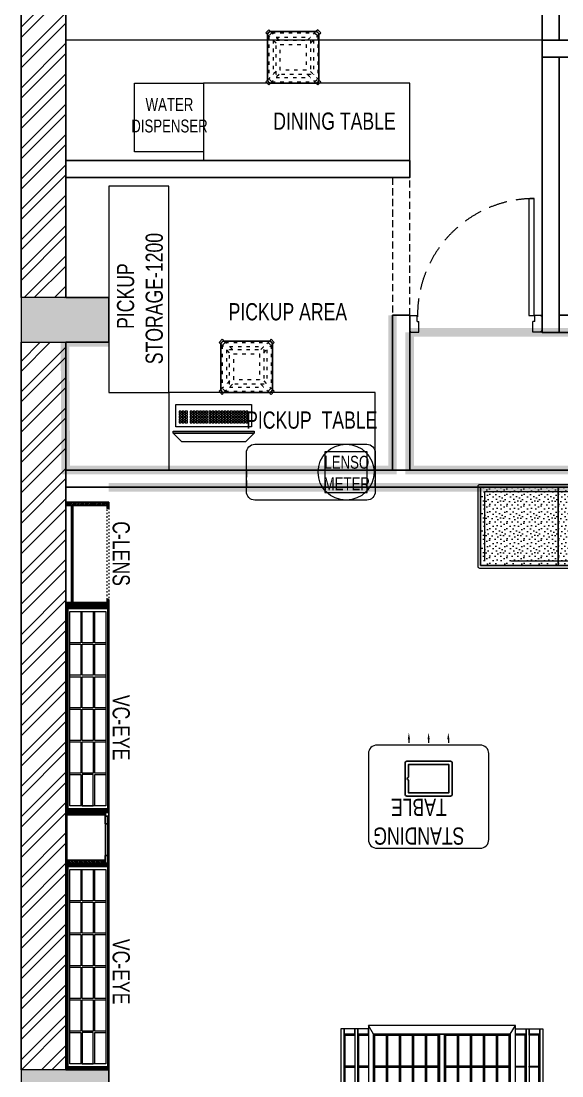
# Model space of a CAD drawing. Header units: feet. Extents: x 10235017 to 10242629, y -6289689 to -6273372.
# Drawn here: x 10235017 to 10238162, y -6282647 to -6276514 of the extents above; entities that cross this region are included whole.
import ezdxf

# ---------------------------------------------------------------- set-up
doc = ezdxf.new("R2010")
doc.units = ezdxf.units.FT
doc.header["$LTSCALE"] = 33
doc.header["$MEASUREMENT"] = 0
for name, pattern in [('a_p6_plan_L18$0$HIDDEN', [0.375, 0.25, -0.125]), ('ACAD_ISO03W100', [30, 12, -18]), ('HIDDEN2', [4.7625, 3.175, -1.5875])]:
    doc.linetypes.add(name, pattern=pattern)
for name, color, linetype, lineweight in [('A-COL', 243, 'Continuous', 9), ('column hatch', 5, 'Continuous', 0), ('Door', 2, 'Continuous', 13), ('HIDDEN LINE', 177, 'Continuous', 0), ('LENS-CURTAIN', 5, 'a_p6_plan_L18$0$HIDDEN', 9), ('LENS-DIM', 252, 'Continuous', 5), ('LENS-DOOR', 34, 'Continuous', 20), ('LENS-HATCH', 251, 'Continuous', 5), ('LENS-PARTITION', 21, 'Continuous', 25), ('LENS-TEXT', 31, 'Continuous', 5), ('LK-EQPMT', 3, 'Continuous', 18), ('LK-FF&E FLOOR', 1, 'Continuous', 9), ('LK-FF&E WALL', 1, 'Continuous', 9), ('LK-FLUTTED FINISH', 20, 'Continuous', 30), ('LK-IT', 3, 'Continuous', 18), ('LK-TILES FINISH', 251, 'Continuous', 5), ('LN-ELEVATION-1', 81, 'Continuous', 25), ('LN-ELEVATION-2', 103, 'Continuous', 20), ('LN-ELEVATION-3', 125, 'Continuous', 18), ('LN-ELEVATION-4', 145, 'Continuous', 13), ('LN-ELEVATION-5', 167, 'Continuous', 5), ('LN-HATCH', 251, 'Continuous', 0), ('PLANO-TXT', 252, 'Continuous', 5)]:
    doc.layers.add(name, color=color, linetype=linetype, lineweight=lineweight)
doc.layers.add('A-WALL', color=1, linetype='Continuous')
doc.layers.add('LAMINATE FINISH', color=80, linetype='Continuous')
doc.styles.add('LK TXT', font='GILC____.TTF', dxfattribs={"height": 100})
pattern_1 = [(45, (7858054.0837, 3504049.203), (-4.4901280605, 4.4901280605), [])]
pattern_2 = [(45, (3990327.2935, 1709214.6916), (-4.4901280605, 4.4901280605), [])]

# ---------------------------------------------------------------- blocks, each defined once
blk = doc.blocks.new('A$Cf3a22b66')
at = {"layer": 'column hatch'}
h = blk.add_hatch(color=8, dxfattribs=at)
h.dxf.hatch_style = 1
h.paths.add_polyline_path([(-6870, -1110.7), (-7380, -1110.7), (-7380, -1370.7), (-6870, -1370.7)])
h.paths.add_polyline_path([(230, -1100.7), (-250, -1100.7), (-250, -1360.7), (230, -1360.7)])
h.paths.add_polyline_path([(230, -5610.7), (-250, -5610.7), (-250, -5870.7), (230, -5870.7)])
h.paths.add_polyline_path([(-6870, -5600.7), (-7380, -5600.7), (-7380, -5860.7), (-6870, -5860.7)])
h.paths.add_polyline_path([(-6900, -10330.7), (-7380, -10330.7), (-7380, -10590.7), (-6900, -10590.7)])
h.paths.add_polyline_path([(230, -10330.7), (-220, -10330.7), (-220, -10590.7), (-105, -10590.7), (230, -10590.7)])
at = {"layer": 'LN-HATCH'}
h = blk.add_hatch(dxfattribs=at)
h.set_pattern_fill('ANSI32', color=256, scale=333, angle=180)
h.set_pattern_definition([(225, (-10693725.94, 5277201.33), (88.2999593, -88.2999593), []), (225, (-10693784.81, 5277201.33), (88.2999593, -88.2999593), [])])
h.paths.add_polyline_path([(230, -5870.7), (0, -5870.7), (0, -10330.7), (230, -10330.7)])
h.paths.add_polyline_path([(-7120, -9930.7), (-7380, -9930.7), (-7380, -10045.7), (-7380, -10330.7), (-7120, -10330.7)])
h.paths.add_polyline_path([(-7120, -5860.7), (-7380, -5860.7), (-7380, -6260.7), (-7120, -6260.7)])
h.paths.add_polyline_path([(-7120, -1370.7), (-7380, -1370.7), (-7380, -5600.7), (-7120, -5600.7)])
h.paths.add_polyline_path([(230, -1360.7), (0, -1360.7), (0, -5610.7), (230, -5610.7)])
h.paths.add_polyline_path([(-3950, 3639.3), (-3950, 3409.3), (0, 3409.3), (0, -1100.7), (230, -1100.7), (230, 3639.3)])
h.paths.add_polyline_path([(-5170, 3409.3), (-5170, 3639.3), (-7380, 3639.3), (-7380, -1110.7), (-7120, -1110.7), (-7120, 3409.3)])
at = {"layer": 'A-COL'}
for points in [[(-6870, -1370.7), (-6870, -1110.7), (-7380, -1110.7), (-7380, -1370.7)], [(-6870, -5860.7), (-6870, -5600.7), (-7380, -5600.7), (-7380, -5860.7)]]:
    blk.add_lwpolyline(points, close=True, dxfattribs=at)
at = {"layer": 'A-WALL'}
for p, q in [((-7380, -1110.7), (-7380, 3639.3)), ((-7120, -1110.7), (-7120, 3409.3)), ((-7380, -5600.7), (-7380, -1370.7)), ((-7120, -5600.7), (-7120, -1370.7))]:
    blk.add_line(p, q, dxfattribs=at)
blk = doc.blocks.new('A$C41066904')
at = {"layer": 'LENS-DIM', "color": 2}
blk.add_lwpolyline([(-480, 2230), (-480, 2490), (-230, 2490), (-230, 6740), (-480, 6740), (-480, 7000), (-230, 7000), (-230, 8487.4), (-7350, 8487.4), (-7350, 6990), (-7100, 6990), (-7100, 6730), (-7350, 6730), (-7350, 2500), (-7100, 2500), (-7100, 2240)], dxfattribs=at)
blk.add_blockref('A$Cf3a22b66', (-230, 8100.7), dxfattribs=at)
blk = doc.blocks.new('CLENS 600 TYPE 6')
at = {"layer": 'LN-ELEVATION-1', "ltscale": 0.5}
blk.add_lwpolyline([(130, -225), (-130, -225, -0.414214), (-150, -205), (-150, 55, -0.414214), (-130, 75), (130, 75, -0.414214), (150, 55), (150, -205, -0.414214)], format="xyb", close=True, dxfattribs=at)
at = {"layer": 'LN-ELEVATION-3', "linetype": 'ACAD_ISO03W100', "ltscale": 0.05}
for p, q in [((-82.3, 25), (-124.7, 67.4)), ((124.7, 67.4), (-124.7, 67.4)), ((82.3, 25), (124.7, 67.4)), ((-100, 7.3), (-142.4, 49.7)), ((-142.4, -199.7), (-142.4, 49.7)), ((-117.4, -174.7), (-117.4, 24.7)), ((99.7, 42.4), (-99.7, 42.4)), ((100, 7.3), (142.4, 49.7)), ((117.4, -174.7), (117.4, 24.7)), ((142.4, -199.7), (142.4, 49.7)), ((-100, -157.3), (-142.4, -199.7)), ((-82.3, -175), (-124.7, -217.4)), ((82.3, -175), (124.7, -217.4)), ((100, -157.3), (142.4, -199.7)), ((124.7, -217.4), (-124.7, -217.4)), ((99.7, -192.4), (-99.7, -192.4))]:
    blk.add_line(p, q, dxfattribs=at)
for points in [[(-132.2, 74.9), (-124.7, 67.4), (-142.4, 49.7), (-149.9, 57.2)], [(132.2, 74.9), (124.7, 67.4), (142.4, 49.7), (149.9, 57.2)], [(-132.2, -224.9), (-124.7, -217.4), (-142.4, -199.7), (-149.9, -207.2)], [(132.2, -224.9), (124.7, -217.4), (142.4, -199.7), (149.9, -207.2)]]:
    blk.add_lwpolyline(points, dxfattribs=at)
for points in [[(100, -175), (-100, -175), (-100, 25), (100, 25)], [(75, -150), (-75, -150), (-75, 0), (75, 0)]]:
    blk.add_lwpolyline(points, close=True, dxfattribs=at)
at = {"layer": 'LN-ELEVATION-5', "ltscale": 0.5}
for points in [[(-149.9, 57.2), (-160.1, 67.4), (-142.4, 85.1), (-132.2, 74.9)], [(149.9, 57.2), (160.1, 67.4), (142.4, 85.1), (132.2, 74.9)], [(-149.9, -207.2), (-160.1, -217.4), (-142.4, -235.1), (-132.2, -224.9)], [(149.9, -207.2), (160.1, -217.4), (142.4, -235.1), (132.2, -224.9)]]:
    blk.add_lwpolyline(points, dxfattribs=at)
blk = doc.blocks.new('*U23')
at = {"layer": 'LK-EQPMT', "ltscale": 12}
blk.add_lwpolyline([(6, 4.9), (-6, 4.9), (-6, -4.9), (6, -4.9)], close=True, dxfattribs=at)
blk = doc.blocks.new('*U24')
at = {"color": 0, "linetype": 'ByBlock', "lineweight": -2}
for p in [(0, 0), (18, 0), (35.9, 0), (53.9, 0), (71.8, 0), (89.8, 0), (107.8, 0), (125.7, 0), (143.7, 0), (161.6, 0), (179.6, 0), (197.6, 0), (215.5, 0), (233.5, 0), (251.4, 0), (269.4, 0), (287.4, 0), (305.3, 0), (323.3, 0), (0, -14.7), (0, -29.5), (0, -44.2), (0, -59), (18, -14.7), (18, -29.5), (18, -44.2), (18, -59), (35.9, -14.7), (35.9, -29.5), (35.9, -44.2), (35.9, -59), (53.9, -14.7), (53.9, -29.5), (53.9, -44.2), (53.9, -59), (71.8, -14.7), (71.8, -29.5), (71.8, -44.2), (71.8, -59), (89.8, -14.7), (89.8, -29.5), (89.8, -44.2), (89.8, -59), (107.8, -14.7), (107.8, -29.5), (107.8, -44.2), (107.8, -59), (125.7, -14.7), (125.7, -29.5), (125.7, -44.2), (125.7, -59), (143.7, -14.7), (143.7, -29.5), (143.7, -44.2), (143.7, -59), (161.6, -14.7), (161.6, -29.5), (161.6, -44.2), (161.6, -59), (179.6, -14.7), (179.6, -29.5), (179.6, -44.2), (179.6, -59), (197.6, -14.7), (197.6, -29.5), (197.6, -44.2), (197.6, -59), (215.5, -14.7), (215.5, -29.5), (215.5, -44.2), (215.5, -59), (233.5, -14.7), (233.5, -29.5), (233.5, -44.2), (233.5, -59), (251.4, -14.7), (251.4, -29.5), (251.4, -44.2), (251.4, -59), (269.4, -14.7), (269.4, -29.5), (269.4, -44.2), (269.4, -59), (287.4, -14.7), (287.4, -29.5), (287.4, -44.2), (287.4, -59), (305.3, -14.7), (305.3, -29.5), (305.3, -44.2), (305.3, -59), (323.3, -14.7), (323.3, -29.5), (323.3, -44.2), (323.3, -59)]:
    blk.add_blockref('*U23', p, dxfattribs=at)
blk = doc.blocks.new('*U21')
at = {"layer": 'LK-EQPMT', "ltscale": 12}
blk.add_lwpolyline([(6, 4.9), (-6, 4.9), (-6, -4.9), (6, -4.9)], close=True, dxfattribs=at)
blk = doc.blocks.new('*U22')
at = {"color": 0, "linetype": 'ByBlock', "lineweight": -2}
for p in [(0, 0), (18, 0), (35.9, 0), (0, -14.7), (0, -29.5), (0, -44.2), (0, -59), (18, -14.7), (18, -29.5), (18, -44.2), (18, -59), (35.9, -14.7), (35.9, -29.5), (35.9, -44.2), (35.9, -59)]:
    blk.add_blockref('*U21', p, dxfattribs=at)
blk = doc.blocks.new('*U17')
at = {"ltscale": 12}
blk.add_lwpolyline([(8, 0), (8, 129.1), (448, 129.1), (448, 0)], close=True, dxfattribs=at)
for name, p in [('*U24', (35.2, 101.6)), ('*U22', (386.6, 101.6))]:
    blk.add_blockref(name, p)
blk = doc.blocks.new('Pickup table PC')
at = {"layer": 'LN-ELEVATION-2', "ltscale": 0.5}
for points in [[(470, 50), (0, 50), (0, 62), (470, 62)], [(420, 0), (50, 0), (0, 50), (470, 50)]]:
    blk.add_lwpolyline(points, close=True, dxfattribs=at)
blk = doc.blocks.new('VC HD 1200')
at = {"layer": 'LN-HATCH', "ltscale": 0.5}
h = blk.add_hatch(dxfattribs=at)
h.set_pattern_fill('ANSI31', color=256, scale=2)
h.set_pattern_definition([(45, (3760859.753, 1795248.936), (-4.490128061, 4.490128061), [])])
h.paths.add_polyline_path([(-1200, 250), (-1200, 60), (-1194, 60), (-1194, 50), (-1200, 50), (-1200, 6), (-1182, 6), (-1182, 250)])
h = blk.add_hatch(dxfattribs=at)
h.set_pattern_fill('ANSI31', color=256, scale=2)
h.set_pattern_definition(pattern_1)
h.paths.add_polyline_path([(0, 250), (0, 60), (-6, 60), (-6, 50), (0, 50), (0, 6), (-18, 6), (-18, 250)])
h = blk.add_hatch(dxfattribs=at)
h.set_pattern_fill('ANSI31', color=256, scale=2)
h.set_pattern_definition([(45, (7858047.0837, 3504049.203), (-4.4901280605, 4.4901280605), [])])
h.paths.add_polyline_path([(-1165, 6), (-1165, 0), (-1200, 0), (-1200, 6)])
h = blk.add_hatch(dxfattribs=at)
h.set_pattern_fill('ANSI31', color=256, scale=2)
h.set_pattern_definition(pattern_1)
h.paths.add_polyline_path([(-28, 6), (-28, 0), (0, 0), (0, 6)])
at = {"layer": 'LN-ELEVATION-1', "ltscale": 0.5}
for points in [[(-1200, 250), (-1200, 60), (-1194, 60), (-1194, 50), (-1200, 50), (-1200, 6), (-1182, 6), (-1182, 250)], [(0, 250), (0, 60), (-6, 60), (-6, 50), (0, 50), (0, 6), (-18, 6), (-18, 250)], [(-18, 238), (-1182, 238), (-1182, 244), (-18, 244)], [(-1165, 6), (-1165, 0), (-1200, 0), (-1200, 6)], [(-35, 6), (-35, 0), (0, 0), (0, 6)]]:
    blk.add_lwpolyline(points, close=True, dxfattribs=at)
at = {"layer": 'LN-ELEVATION-3', "ltscale": 0.5}
for p, q in [((-1182, 250), (-18, 250)), ((-1165, 6), (-35, 6)), ((-35, 0), (-1165, 0))]:
    blk.add_line(p, q, dxfattribs=at)
for points in [[(-1165, 226), (-35, 226), (-35, 18), (-1165, 18)], [(-1165, 226), (-983.3, 226), (-983.3, 162), (-1165, 162)], [(-975.3, 226), (-793.7, 226), (-793.7, 162), (-975.3, 162)], [(-785.7, 226), (-604, 226), (-604, 162), (-785.7, 162)], [(-596, 226), (-414.3, 226), (-414.3, 162), (-596, 162)], [(-406.3, 226), (-224.7, 226), (-224.7, 162), (-406.3, 162)], [(-216.7, 226), (-35, 226), (-35, 162), (-216.7, 162)], [(-1165, 90), (-983.3, 90), (-983.3, 154), (-1165, 154)], [(-975.3, 154), (-793.7, 154), (-793.7, 90), (-975.3, 90)], [(-785.7, 154), (-604, 154), (-604, 90), (-785.7, 90)], [(-596, 154), (-414.3, 154), (-414.3, 90), (-596, 90)], [(-406.3, 154), (-224.7, 154), (-224.7, 90), (-406.3, 90)], [(-216.7, 154), (-35, 154), (-35, 90), (-216.7, 90)], [(-1165, 82), (-983.3, 82), (-983.3, 18), (-1165, 18)], [(-975.3, 82), (-793.7, 82), (-793.7, 18), (-975.3, 18)], [(-785.7, 82), (-604, 82), (-604, 18), (-785.7, 18)], [(-596, 82), (-414.3, 82), (-414.3, 18), (-596, 18)], [(-406.3, 82), (-224.7, 82), (-224.7, 18), (-406.3, 18)], [(-216.7, 82), (-35, 82), (-35, 18), (-216.7, 18)]]:
    blk.add_lwpolyline(points, close=True, dxfattribs=at)
blk = doc.blocks.new('MIRROR')
at = {"layer": 'LN-HATCH', "ltscale": 0.5}
h = blk.add_hatch(dxfattribs=at)
h.set_pattern_fill('ANSI31', color=256, scale=2)
h.set_pattern_definition([(45, (4060433.7416, 1708720.787), (-4.4901280605, 4.4901280605), [])])
h.paths.add_polyline_path([(212.9, 101.3), (230.9, 101.3), (230.9, -127.7), (212.9, -127.7)])
h.paths.add_polyline_path([(230.9, 95.3), (494.9, 95.3), (494.9, 101.3), (230.9, 101.3)])
h.paths.add_polyline_path([(512.9, 101.3), (494.9, 101.3), (494.9, -127.7), (512.9, -127.7)])
at = {"layer": 'Defpoints'}
blk.add_lwpolyline([(512.9, 101.3), (212.9, 101.3), (212.9, -148.7), (512.9, -148.7)], close=True, dxfattribs=at)
at = {"layer": 'LN-ELEVATION-1'}
for points in [[(212.9, 101.3), (230.9, 101.3), (230.9, -127.7), (212.9, -127.7)], [(230.9, 95.3), (494.9, 95.3), (494.9, 101.3), (230.9, 101.3)], [(512.9, 101.3), (494.9, 101.3), (494.9, -127.7), (512.9, -127.7)], [(259.9, -141.7), (259.9, -127.7), (214.9, -127.7), (214.9, -148.7), (223.9, -148.7), (223.9, -147.2), (216.4, -147.2), (216.4, -141.7)], [(442.9, -141.7), (442.9, -127.7), (487.9, -127.7), (487.9, -148.7), (478.9, -148.7), (478.9, -147.2), (486.4, -147.2), (486.4, -141.7)], [(504.9, -148.7), (504.9, -147.2), (509.4, -147.2), (509.4, -129.2), (487.9, -129.2), (487.9, -127.7), (510.9, -127.7), (510.9, -148.7)]]:
    blk.add_lwpolyline(points, close=True, dxfattribs=at)
at = {"layer": 'LN-ELEVATION-2', "color": 4, "lineweight": 0}
blk.add_lwpolyline([(216.4, -141.7), (486.4, -141.7), (486.4, -147.2), (216.4, -147.2)], close=True, dxfattribs=at)
at = {"layer": 'LN-ELEVATION-2'}
blk.add_lwpolyline([(259.9, -141.7), (442.9, -141.7), (442.9, -127.7), (259.9, -127.7)], close=True, dxfattribs=at)
at = {"layer": 'LN-ELEVATION-4', "ltscale": 0.5}
blk.add_line((478.9, -148.7), (223.9, -148.7), dxfattribs=at)
blk = doc.blocks.new('ffgd')
at = {"layer": 'LN-ELEVATION-4', "linetype": 'ACAD_ISO03W100', "ltscale": 0.1}
blk.add_lwpolyline([(0, 47.3), (0, -41.5), (-20, -41.5), (-20, 47.3)], close=True, dxfattribs=at)
at = {"layer": 'LN-ELEVATION-5', "linetype": 'ACAD_ISO03W100', "ltscale": 0.1}
for p, q in [((-159.9, 165.7), (-159.9, 47.3)), ((-159.7, 165.7), (-159.7, 47.3)), ((-159.4, 165.7), (-159.4, 47.3)), ((-159, 165.7), (-159, 47.3)), ((-158.5, 165.7), (-158.5, 47.3)), ((-157.9, 165.7), (-157.9, 47.3)), ((-157.1, 165.7), (-157.1, 47.3)), ((-156.1, 165.7), (-156.1, 47.3)), ((-154.1, 165.7), (-154.1, 47.3)), ((-151.1, 165.7), (-151.1, 47.3)), ((-146.1, 165.7), (-146.1, 47.3)), ((-141.1, 165.7), (-141.1, 47.3)), ((-135.1, 165.7), (-135.1, 47.3)), ((-128.1, 165.7), (-128.1, 47.3)), ((-120.1, 165.7), (-120.1, 47.3)), ((-111.1, 165.7), (-111.1, 47.3)), ((-102.1, 165.7), (-102.1, 47.3)), ((-85, 165.7), (-85, 47.3)), ((65, 165.7), (65, 47.3)), ((82.1, 165.7), (82.1, 47.3)), ((91.1, 165.7), (91.1, 47.3)), ((100.1, 165.7), (100.1, 47.3)), ((108.1, 165.7), (108.1, 47.3)), ((115.1, 165.7), (115.1, 47.3)), ((121.1, 165.7), (121.1, 47.3)), ((126.1, 165.7), (126.1, 47.3)), ((131.1, 165.7), (131.1, 47.3)), ((134.1, 165.7), (134.1, 47.3)), ((136.1, 165.7), (136.1, 47.3)), ((137.1, 165.7), (137.1, 47.3)), ((137.9, 165.7), (137.9, 47.3)), ((138.5, 165.7), (138.5, 47.3)), ((139, 165.7), (139, 47.3)), ((139.4, 165.7), (139.4, 47.3)), ((139.7, 165.7), (139.7, 47.3)), ((139.9, 165.7), (139.9, 47.3)), ((-159.9, -41.5), (-159.9, -159.9)), ((-159.7, -41.5), (-159.7, -159.9)), ((-159.4, -41.5), (-159.4, -159.9)), ((-159, -41.5), (-159, -159.9)), ((-158.5, -41.5), (-158.5, -159.9)), ((-157.9, -41.5), (-157.9, -159.9)), ((-157.1, -41.5), (-157.1, -159.9)), ((-156.1, -41.5), (-156.1, -159.9)), ((-154.1, -41.5), (-154.1, -159.9)), ((-151.1, -41.5), (-151.1, -159.9)), ((-146.1, -41.5), (-146.1, -159.9)), ((-141.1, -41.5), (-141.1, -159.9)), ((-135.1, -41.5), (-135.1, -159.9)), ((-128.1, -41.5), (-128.1, -159.9)), ((-120.1, -41.5), (-120.1, -159.9)), ((-111.1, -41.5), (-111.1, -159.9)), ((-102.1, -41.5), (-102.1, -159.9)), ((-85, -41.5), (-85, -159.9)), ((65, -41.5), (65, -159.9)), ((82.1, -41.5), (82.1, -159.9)), ((91.1, -41.5), (91.1, -159.9)), ((100.1, -41.5), (100.1, -159.9)), ((108.1, -41.5), (108.1, -159.9)), ((115.1, -41.5), (115.1, -159.9)), ((121.1, -41.5), (121.1, -159.9)), ((126.1, -41.5), (126.1, -159.9)), ((131.1, -41.5), (131.1, -159.9)), ((134.1, -41.5), (134.1, -159.9)), ((136.1, -41.5), (136.1, -159.9)), ((137.1, -41.5), (137.1, -159.9)), ((137.9, -41.5), (137.9, -159.9)), ((138.5, -41.5), (138.5, -159.9)), ((139, -41.5), (139, -159.9)), ((139.4, -41.5), (139.4, -159.9)), ((139.7, -41.5), (139.7, -159.9)), ((139.9, -41.5), (139.9, -159.9))]:
    blk.add_line(p, q, dxfattribs=at)
for points in [[(140, 73), (140, 165.7), (-160, 165.7), (-160, 73)], [(140, -67.1), (140, -159.9), (-160, -159.9), (-160, -67.1)]]:
    blk.add_lwpolyline(points, dxfattribs=at)
for points in [[(140, 73), (140, 47.3), (-160, 47.3), (-160, 73)], [(140, -41.5), (140, -67.1), (-160, -67.1), (-160, -41.5)]]:
    blk.add_lwpolyline(points, close=True, dxfattribs=at)
blk = doc.blocks.new('EURO 1040 x 1175')
at = {"layer": 'LN-ELEVATION-1'}
for points in [[(-470, -327.4), (470, -327.4), (470, 467.6), (-470, 467.6)], [(-470, 85.1), (470, 85.1), (470, 467.6), (-470, 467.6)], [(-283.2, 85.1), (-277.2, 85.1), (-277.2, 467.6), (-283.2, 467.6)], [(-96.4, 85.1), (-90.4, 85.1), (-90.4, 467.6), (-96.4, 467.6)], [(90.4, 85.1), (96.4, 85.1), (96.4, 467.6), (90.4, 467.6)], [(277.2, 85.1), (283.2, 85.1), (283.2, 467.6), (277.2, 467.6)], [(-470, 386.6), (-283.2, 386.6), (-283.2, 392.6), (-470, 392.6)], [(-277.2, 386.6), (-96.4, 386.6), (-96.4, 392.6), (-277.2, 392.6)], [(-90.4, 386.6), (90.4, 386.6), (90.4, 392.6), (-90.4, 392.6)], [(96.4, 386.6), (277.2, 386.6), (277.2, 392.6), (96.4, 392.6)], [(283.2, 386.6), (470, 386.6), (470, 392.6), (283.2, 392.6)], [(-470, 311.2), (-283.2, 311.2), (-283.2, 317.2), (-470, 317.2)], [(-277.2, 311.2), (-96.4, 311.2), (-96.4, 317.2), (-277.2, 317.2)], [(-90.4, 311.2), (90.4, 311.2), (90.4, 317.2), (-90.4, 317.2)], [(96.4, 311.2), (277.2, 311.2), (277.2, 317.2), (96.4, 317.2)], [(283.2, 311.2), (470, 311.2), (470, 317.2), (283.2, 317.2)], [(-470, 235.8), (-283.2, 235.8), (-283.2, 241.8), (-470, 241.8)], [(-277.2, 235.8), (-96.4, 235.8), (-96.4, 241.8), (-277.2, 241.8)], [(-90.4, 235.8), (90.4, 235.8), (90.4, 241.8), (-90.4, 241.8)], [(96.4, 235.8), (277.2, 235.8), (277.2, 241.8), (96.4, 241.8)], [(283.2, 235.8), (470, 235.8), (470, 241.8), (283.2, 241.8)], [(-470, 160.4), (-283.2, 160.4), (-283.2, 166.4), (-470, 166.4)], [(-277.2, 160.4), (-96.4, 160.4), (-96.4, 166.4), (-277.2, 166.4)], [(-90.4, 160.4), (90.4, 160.4), (90.4, 166.4), (-90.4, 166.4)], [(96.4, 160.4), (277.2, 160.4), (277.2, 166.4), (96.4, 166.4)], [(283.2, 160.4), (470, 160.4), (470, 166.4), (283.2, 166.4)], [(-470, 85.1), (470, 85.1), (470, 55.1), (-470, 55.1)], [(-470, 55.1), (470, 55.1), (470, -327.4), (-470, -327.4)], [(-283.2, 55.1), (-277.2, 55.1), (-277.2, -327.4), (-283.2, -327.4)], [(-96.4, 55.1), (-90.4, 55.1), (-90.4, -327.4), (-96.4, -327.4)], [(90.4, 55.1), (96.4, 55.1), (96.4, -327.4), (90.4, -327.4)], [(277.2, 55.1), (283.2, 55.1), (283.2, -327.4), (277.2, -327.4)], [(-470, -20.3), (-283.2, -20.3), (-283.2, -26.3), (-470, -26.3)], [(-277.2, -20.3), (-96.4, -20.3), (-96.4, -26.3), (-277.2, -26.3)], [(-90.4, -20.3), (90.4, -20.3), (90.4, -26.3), (-90.4, -26.3)], [(96.4, -20.3), (277.2, -20.3), (277.2, -26.3), (96.4, -26.3)], [(283.2, -20.3), (470, -20.3), (470, -26.3), (283.2, -26.3)], [(-470, -95.7), (-283.2, -95.7), (-283.2, -101.7), (-470, -101.7)], [(-277.2, -95.7), (-96.4, -95.7), (-96.4, -101.7), (-277.2, -101.7)], [(-90.4, -95.7), (90.4, -95.7), (90.4, -101.7), (-90.4, -101.7)], [(96.4, -95.7), (277.2, -95.7), (277.2, -101.7), (96.4, -101.7)], [(283.2, -95.7), (470, -95.7), (470, -101.7), (283.2, -101.7)], [(-470, -171.1), (-283.2, -171.1), (-283.2, -177.1), (-470, -177.1)], [(-277.2, -171.1), (-96.4, -171.1), (-96.4, -177.1), (-277.2, -177.1)], [(-90.4, -171.1), (90.4, -171.1), (90.4, -177.1), (-90.4, -177.1)], [(96.4, -171.1), (277.2, -171.1), (277.2, -177.1), (96.4, -177.1)], [(283.2, -171.1), (470, -171.1), (470, -177.1), (283.2, -177.1)], [(-470, -246.4), (-283.2, -246.4), (-283.2, -252.4), (-470, -252.4)], [(-277.2, -246.4), (-96.4, -246.4), (-96.4, -252.4), (-277.2, -252.4)], [(-90.4, -246.4), (90.4, -246.4), (90.4, -252.4), (-90.4, -252.4)], [(96.4, -246.4), (277.2, -246.4), (277.2, -252.4), (96.4, -252.4)], [(283.2, -246.4), (470, -246.4), (470, -252.4), (283.2, -252.4)]]:
    blk.add_lwpolyline(points, close=True, dxfattribs=at)
for points in [[(-283.2, 461.6), (-464, 461.6), (-464, 317.2)], [(-96.4, 461.6), (-277.2, 461.6)], [(90.4, 461.6), (-90.4, 461.6)], [(277.2, 461.6), (96.4, 461.6)], [(464, 317.2), (464, 461.6), (283.2, 461.6)], [(-464, 311.2), (-464, 241.8)], [(464, 241.8), (464, 311.2)], [(-464, 235.8), (-464, 166.4)], [(464, 166.4), (464, 235.8)], [(-464, 160.4), (-464, 91.1), (-283.2, 91.1)], [(283.2, 91.1), (464, 91.1), (464, 160.4)], [(-277.2, 91.1), (-96.4, 91.1)], [(-90.4, 91.1), (90.4, 91.1)], [(96.4, 91.1), (277.2, 91.1)], [(-464, -20.3), (-464, 49.1), (-283.2, 49.1)], [(-277.2, 49.1), (-96.4, 49.1)], [(-90.4, 49.1), (90.4, 49.1)], [(96.4, 49.1), (277.2, 49.1)], [(283.2, 49.1), (464, 49.1), (464, -20.3)], [(-464, -95.7), (-464, -26.3)], [(464, -26.3), (464, -95.7)], [(-464, -171.1), (-464, -101.7)], [(464, -101.7), (464, -171.1)], [(-283.2, -321.4), (-464, -321.4), (-464, -177.1)], [(464, -177.1), (464, -321.4), (283.2, -321.4)], [(-96.4, -321.4), (-277.2, -321.4)], [(90.4, -321.4), (-90.4, -321.4)], [(277.2, -321.4), (96.4, -321.4)]]:
    blk.add_lwpolyline(points, dxfattribs=at)
at = {"layer": 'LN-ELEVATION-2'}
blk.add_lwpolyline([(-520, -357.4), (520, -357.4), (520, 497.6), (-520, 497.6)], close=True, dxfattribs=at)
for points in [[(-470, 467.6), (-520, 497.6)], [(470, 467.6), (520, 497.6)], [(-470, -327.4), (-520, -357.4)], [(470, -327.4), (520, -357.4)]]:
    blk.add_lwpolyline(points, dxfattribs=at)
at = {"layer": 'LN-ELEVATION-3'}
for points in [[(-500, 559.6), (500, 559.6), (500, 577.6), (-500, 577.6)], [(-500, 497.6), (-470, 497.6), (-470, 559.6), (-500, 559.6)], [(470, 497.6), (500, 497.6), (500, 559.6), (470, 559.6)], [(-500, -357.4), (-470, -357.4), (-470, -419.4), (-500, -419.4)], [(470, -357.4), (500, -357.4), (500, -419.4), (470, -419.4)], [(-500, -419.4), (500, -419.4), (500, -437.4), (-500, -437.4)]]:
    blk.add_lwpolyline(points, close=True, dxfattribs=at)
at = {"layer": 'LN-ELEVATION-4'}
for points in [[(-500, 639.6), (500, 639.6), (500, 657.6), (-500, 657.6)], [(-500, 577.6), (-470, 577.6), (-470, 639.6), (-500, 639.6)], [(470, 577.6), (500, 577.6), (500, 639.6), (470, 639.6)], [(-470, 497.6), (-464, 497.6), (-464, 559.6), (-470, 559.6)], [(-464, 553.6), (-283.2, 553.6), (-283.2, 559.6), (-464, 559.6)], [(-283.2, 497.6), (-277.2, 497.6), (-277.2, 559.6), (-283.2, 559.6)], [(-277.2, 553.6), (-96.4, 553.6), (-96.4, 559.6), (-277.2, 559.6)], [(-96.4, 497.6), (-90.4, 497.6), (-90.4, 559.6), (-96.4, 559.6)], [(-90.4, 553.6), (90.4, 553.6), (90.4, 559.6), (-90.4, 559.6)], [(90.4, 497.6), (96.4, 497.6), (96.4, 559.6), (90.4, 559.6)], [(96.4, 553.6), (277.2, 553.6), (277.2, 559.6), (96.4, 559.6)], [(277.2, 497.6), (283.2, 497.6), (283.2, 559.6), (277.2, 559.6)], [(283.2, 553.6), (464, 553.6), (464, 559.6), (283.2, 559.6)], [(464, 497.6), (470, 497.6), (470, 559.6), (464, 559.6)], [(-470, -357.4), (-464, -357.4), (-464, -419.4), (-470, -419.4)], [(-283.2, -357.4), (-277.2, -357.4), (-277.2, -419.4), (-283.2, -419.4)], [(-96.4, -357.4), (-90.4, -357.4), (-90.4, -419.4), (-96.4, -419.4)], [(90.4, -357.4), (96.4, -357.4), (96.4, -419.4), (90.4, -419.4)], [(277.2, -357.4), (283.2, -357.4), (283.2, -419.4), (277.2, -419.4)], [(464, -357.4), (470, -357.4), (470, -419.4), (464, -419.4)], [(-464, -413.4), (-283.2, -413.4), (-283.2, -419.4), (-464, -419.4)], [(-277.2, -413.4), (-96.4, -413.4), (-96.4, -419.4), (-277.2, -419.4)], [(-90.4, -413.4), (90.4, -413.4), (90.4, -419.4), (-90.4, -419.4)], [(96.4, -413.4), (277.2, -413.4), (277.2, -419.4), (96.4, -419.4)], [(283.2, -413.4), (464, -413.4), (464, -419.4), (283.2, -419.4)], [(-500, -437.4), (-470, -437.4), (-470, -499.4), (-500, -499.4)], [(470, -437.4), (500, -437.4), (500, -499.4), (470, -499.4)], [(-500, -499.4), (500, -499.4), (500, -517.4), (-500, -517.4)]]:
    blk.add_lwpolyline(points, close=True, dxfattribs=at)
at = {"layer": 'LN-ELEVATION-5'}
for points in [[(-470, 577.6), (-464, 577.6), (-464, 639.6), (-470, 639.6)], [(-464, 633.6), (-283.2, 633.6), (-283.2, 639.6), (-464, 639.6)], [(-283.2, 577.6), (-277.2, 577.6), (-277.2, 639.6), (-283.2, 639.6)], [(-277.2, 633.6), (-96.4, 633.6), (-96.4, 639.6), (-277.2, 639.6)], [(-96.4, 577.6), (-90.4, 577.6), (-90.4, 639.6), (-96.4, 639.6)], [(-90.4, 633.6), (90.4, 633.6), (90.4, 639.6), (-90.4, 639.6)], [(90.4, 577.6), (96.4, 577.6), (96.4, 639.6), (90.4, 639.6)], [(96.4, 633.6), (277.2, 633.6), (277.2, 639.6), (96.4, 639.6)], [(277.2, 577.6), (283.2, 577.6), (283.2, 639.6), (277.2, 639.6)], [(283.2, 633.6), (464, 633.6), (464, 639.6), (283.2, 639.6)], [(464, 577.6), (470, 577.6), (470, 639.6), (464, 639.6)], [(-470, -437.4), (-464, -437.4), (-464, -499.4), (-470, -499.4)], [(-283.2, -437.4), (-277.2, -437.4), (-277.2, -499.4), (-283.2, -499.4)], [(-96.4, -437.4), (-90.4, -437.4), (-90.4, -499.4), (-96.4, -499.4)], [(90.4, -437.4), (96.4, -437.4), (96.4, -499.4), (90.4, -499.4)], [(277.2, -437.4), (283.2, -437.4), (283.2, -499.4), (277.2, -499.4)], [(464, -437.4), (470, -437.4), (470, -499.4), (464, -499.4)], [(-464, -493.4), (-283.2, -493.4), (-283.2, -499.4), (-464, -499.4)], [(-277.2, -493.4), (-96.4, -493.4), (-96.4, -499.4), (-277.2, -499.4)], [(-90.4, -493.4), (90.4, -493.4), (90.4, -499.4), (-90.4, -499.4)], [(96.4, -493.4), (277.2, -493.4), (277.2, -499.4), (96.4, -499.4)], [(283.2, -493.4), (464, -493.4), (464, -499.4), (283.2, -499.4)]]:
    blk.add_lwpolyline(points, close=True, dxfattribs=at)
at = {"layer": 'LENS-DIM'}
blk.add_blockref('ffgd', (10, 67.1), dxfattribs=at)
blk = doc.blocks.new('CLENS 600')
at = {"layer": 'LN-HATCH', "ltscale": 0.5}
h = blk.add_hatch(dxfattribs=at)
h.set_pattern_fill('ANSI31', color=256, scale=2)
h.set_pattern_definition(pattern_2)
h.paths.add_polyline_path([(-600, 0), (-582, 0), (-582, -240), (-600, -240)])
h = blk.add_hatch(dxfattribs=at)
h.set_pattern_fill('ANSI31', color=256, scale=2)
h.set_pattern_definition([(45, (3975657.573, 1709214.6916), (-4.490128061, 4.490128061), [])])
h.paths.add_polyline_path([(-18, 0), (0, 0), (0, -240), (-18, -240)])
h = blk.add_hatch(dxfattribs=at)
h.set_pattern_fill('ANSI31', color=256, scale=2)
h.set_pattern_definition([(45, (3990252.2935, 1709214.6916), (-4.4901280605, 4.4901280605), [])])
h.paths.add_polyline_path([(-582, -40), (-18, -40), (-18, -34), (-582, -34)])
h = blk.add_hatch(dxfattribs=at)
h.set_pattern_fill('ANSI31', color=256, scale=2)
h.set_pattern_definition(pattern_2)
h.paths.add_polyline_path([(-600, -250), (-565, -250), (-565, -240), (-600, -240)])
h = blk.add_hatch(dxfattribs=at)
h.set_pattern_fill('ANSI31', color=256, scale=2)
h.set_pattern_definition([(45, (3990177.2935, 1709214.6916), (-4.4901280605, 4.4901280605), [])])
h.paths.add_polyline_path([(-35, -250), (0, -250), (0, -240), (-35, -240)])
at = {"layer": 'HIDDEN LINE', "linetype": 'ACAD_ISO03W100', "ltscale": 0.02}
for p, q in [((-35, -240), (-565, -240)), ((-565, -250), (-35, -250))]:
    blk.add_line(p, q, dxfattribs=at)
at = {"layer": 'LN-ELEVATION-1', "ltscale": 0.5}
for points in [[(-600, 0), (-582, 0), (-582, -240), (-600, -240)], [(-18, 0), (0, 0), (0, -240), (-18, -240)], [(-582, -40), (-18, -40), (-18, -34), (-582, -34)], [(-600, -250), (-565, -250), (-565, -240), (-600, -240)], [(-35, -250), (0, -250), (0, -240), (-35, -240)]]:
    blk.add_lwpolyline(points, close=True, dxfattribs=at)
at = {"layer": 'LN-ELEVATION-4'}
blk.add_line((-18, 0), (-582, 0), dxfattribs=at)
blk = doc.blocks.new('Standing Table 700X600')
at = {"layer": 'LN-ELEVATION-1', "linetype": 'ByBlock', "lineweight": -2}
for p, q in [((-114.7, -32.3), (-114.7, -12)), ((0, -32.3), (0, -12)), ((114.7, -32.3), (114.7, -12))]:
    blk.add_line(p, q, dxfattribs=at)
at = {"layer": 'LN-ELEVATION-1'}
for points in [[(-127.2, 94.5), (126.8, 94.5, 0.414214), (136.8, 104.5), (136.8, 286.5, 0.414214), (126.8, 296.5), (-127.2, 296.5, 0.414214), (-137.2, 286.5), (-137.2, 104.5, 0.414214)], [(117.2, 186), (117.2, 113.5), (-117.8, 113.5), (-117.8, 277.5), (117.2, 277.5), (117.2, 205, 0.327538), (118.6, 203.1, -0.733799), (118.6, 187.9, 0.327538)]]:
    blk.add_lwpolyline(points, format="xyb", close=True, dxfattribs=at)
at = {"layer": 'LN-ELEVATION-1', "linetype": 'ByBlock', "lineweight": -2}
for points in [[(-108.1, -32.3), (-121.4, -32.3), (-114.7, -72.3)], [(6.7, -32.3), (-6.7, -32.3), (0, -72.3)], [(121.4, -32.3), (108.1, -32.3), (114.7, -72.3)]]:
    blk.add_solid(points, dxfattribs=at)
at = {"layer": 'LN-ELEVATION-2'}
blk.add_lwpolyline([(-300, 0), (300, 0, 0.414214), (350, 50), (350, 550, 0.414214), (300, 600), (-300, 600, 0.414214), (-350, 550), (-350, 50, 0.414214)], format="xyb", close=True, dxfattribs=at)
at = {"layer": 'LENS-TEXT', "color": 7, "linetype": 'Continuous', "ltscale": 3, "insert": (56.8, 445.9), "char_height": 100, "width": 783.964, "attachment_point": 5, "style": 'LK TXT'}
blk.add_mtext('STANDING TABLE', dxfattribs=at)
blk = doc.blocks.new('Stool')
at = {"layer": 'LN-ELEVATION-1', "ltscale": 0.5}
blk.add_lwpolyline([(-130, 300), (130, 300, -0.414214), (150, 280), (150, 20, -0.414214), (130, 0), (-130, 0, -0.414214), (-150, 20), (-150, 280, -0.414214)], format="xyb", close=True, dxfattribs=at)
at = {"layer": 'LN-ELEVATION-3', "linetype": 'ACAD_ISO03W100', "ltscale": 0.05}
for p, q in [((-100, 232.3), (-142.4, 274.7)), ((-142.4, 274.7), (-142.4, 25.3)), ((-82.3, 250), (-124.7, 292.4)), ((-124.7, 292.4), (124.7, 292.4)), ((-117.4, 249.7), (-117.4, 50.3)), ((-99.7, 267.4), (99.7, 267.4)), ((82.3, 250), (124.7, 292.4)), ((100, 232.3), (142.4, 274.7)), ((117.4, 249.7), (117.4, 50.3)), ((142.4, 274.7), (142.4, 25.3)), ((-100, 67.7), (-142.4, 25.3)), ((100, 67.7), (142.4, 25.3)), ((-82.3, 50), (-124.7, 7.6)), ((-124.7, 7.6), (124.7, 7.6)), ((-99.7, 32.6), (99.7, 32.6)), ((82.3, 50), (124.7, 7.6))]:
    blk.add_line(p, q, dxfattribs=at)
for points in [[(-132.2, 299.9), (-124.7, 292.4), (-142.4, 274.7), (-149.9, 282.2)], [(132.2, 299.9), (124.7, 292.4), (142.4, 274.7), (149.9, 282.2)], [(-132.2, 0.1), (-124.7, 7.6), (-142.4, 25.3), (-149.9, 17.8)], [(132.2, 0.1), (124.7, 7.6), (142.4, 25.3), (149.9, 17.8)]]:
    blk.add_lwpolyline(points, dxfattribs=at)
for points in [[(-100, 250), (100, 250), (100, 50), (-100, 50)], [(-75, 225), (75, 225), (75, 75), (-75, 75)]]:
    blk.add_lwpolyline(points, close=True, dxfattribs=at)
at = {"layer": 'LN-ELEVATION-5', "ltscale": 0.5}
for points in [[(-149.9, 282.2), (-160.1, 292.4), (-142.4, 310.1), (-132.2, 299.9)], [(149.9, 282.2), (160.1, 292.4), (142.4, 310.1), (132.2, 299.9)], [(-149.9, 17.8), (-160.1, 7.6), (-142.4, -10.1), (-132.2, 0.1)], [(149.9, 17.8), (160.1, 7.6), (142.4, -10.1), (132.2, 0.1)]]:
    blk.add_lwpolyline(points, dxfattribs=at)
blk = doc.blocks.new('3 seater Bench 1385')
at = {"layer": 'LENS-HATCH', "lineweight": 0}
h = blk.add_hatch(dxfattribs=at)
h.set_pattern_fill('STIP1', color=177, scale=100, angle=270, pattern_type=2)
h.set_pattern_definition([(270, (6617025.25, -170439.11), (100, -2e-13), [0, -100]), (270, (6617009.25, -170451.11), (100, -2e-13), [0, -100]), (270, (6616985.25, -170446.11), (100, -2e-13), [0, -100]), (270, (6616962.25, -170481.11), (100, -2e-13), [0, -100]), (270, (6616998.25, -170478.11), (100, -2e-13), [0, -100]), (270, (6617022.25, -170505.11), (100, -2e-13), [0, -100]), (270, (6617029.25, -170470.11), (100, -2e-13), [0, -100]), (270, (6616988.25, -170512.11), (100, -2e-13), [0, -100]), (270, (6616956.25, -170507.11), (100, -2e-13), [0, -100]), (270, (6616941.25, -170433.11), (100, -2e-13), [0, -100]), (270, (6616961.25, -170451.11), (100, -2e-13), [0, -100]), (270, (6616942.25, -170465.11), (100, -2e-13), [0, -100]), (270, (6617006.25, -170526.11), (100, -2e-13), [0, -100]), (270, (6616981.25, -170494.11), (100, -2e-13), [0, -100]), (270, (6617014.25, -170486.11), (100, -2e-13), [0, -100]), (270, (6617005.25, -170503.11), (100, -2e-13), [0, -100]), (270, (6616978.25, -170467.11), (100, -2e-13), [0, -100]), (270, (6617032.25, -170495.11), (100, -2e-13), [0, -100]), (270, (6616973.25, -170526.11), (100, -2e-13), [0, -100]), (270, (6616943.25, -170523.11), (100, -2e-13), [0, -100])])
h.paths.add_polyline_path([(677.5, 227.5), (225.8, 227.5), (225.8, -227.5), (677.5, -227.5)])
h.paths.add_polyline_path([(-225.8, 227.5), (225.8, 227.5), (225.8, -227.5), (-225.8, -227.5)])
h.paths.add_polyline_path([(-677.5, 227.5), (-225.8, 227.5), (-225.8, -227.5), (-677.5, -227.5)])
at = {"layer": 'LN-ELEVATION-2', "ltscale": 0.5}
for points in [[(-677.5, 227.5), (-225.8, 227.5), (-225.8, -227.5), (-677.5, -227.5)], [(-225.8, 227.5), (225.8, 227.5), (225.8, -227.5), (-225.8, -227.5)], [(677.5, 227.5), (225.8, 227.5), (225.8, -227.5), (677.5, -227.5)]]:
    blk.add_lwpolyline(points, close=True, dxfattribs=at)
at = {"layer": 'LN-ELEVATION-5', "ltscale": 0.5}
blk.add_lwpolyline([(682.5, 242.5), (-682.5, 242.5, 0.414214), (-692.5, 232.5), (-692.5, -232.5, 0.414214), (-682.5, -242.5), (682.5, -242.5, 0.414214), (692.5, -232.5), (692.5, 232.5, 0.414214)], format="xyb", close=True, dxfattribs=at)
blk.add_lwpolyline([(677.5, 227.5), (-677.5, 227.5), (-677.5, -227.5), (677.5, -227.5)], close=True, dxfattribs=at)
at = {"layer": 'LN-ELEVATION-5', "linetype": 'HIDDEN2', "ltscale": 11}
blk.add_lwpolyline([(-652.5, 202.5), (652.5, 202.5), (652.5, -202.5), (-652.5, -202.5)], close=True, dxfattribs=at)
blk = doc.blocks.new('*U44')
at = {"layer": 'LENS-DOOR'}
for p, q in [((548121.7, 1779235.3), (548121.7, 1778573.8)), ((548121.7, 1779235.3), (548153, 1779235.3)), ((548153, 1778573.8), (548153, 1779235.3)), ((547447.3, 1778568.6), (547452.5, 1778568.6)), ((547447.3, 1778484.1), (547447.3, 1778568.6)), ((547452.5, 1778573.8), (547488.9, 1778573.8)), ((547452.5, 1778568.6), (547452.5, 1778573.8)), ((547488.9, 1778539.9), (547488.9, 1778573.8)), ((548121.7, 1778573.8), (548153, 1778573.8)), ((548192.1, 1778573.8), (548155.6, 1778573.8)), ((548155.6, 1778539.9), (548155.6, 1778573.8)), ((548192.1, 1778568.6), (548192.1, 1778573.8)), ((548197.3, 1778568.6), (548192.1, 1778568.6)), ((548197.3, 1778484.1), (548197.3, 1778568.6)), ((547488.9, 1778539.9), (547499.3, 1778539.9)), ((547499.3, 1778478.9), (547499.3, 1778539.9)), ((548145.2, 1778478.9), (548145.2, 1778539.9)), ((548155.6, 1778539.9), (548145.2, 1778539.9)), ((547447.3, 1778484.1), (547452.5, 1778484.1)), ((547452.5, 1778478.9), (547452.5, 1778484.1)), ((547452.5, 1778478.9), (547499.3, 1778478.9)), ((548192.1, 1778478.9), (548145.2, 1778478.9)), ((548192.1, 1778478.9), (548192.1, 1778484.1)), ((548197.3, 1778484.1), (548192.1, 1778484.1))]:
    blk.add_line(p, q, dxfattribs=at)
at = {"layer": 'LENS-DOOR', "color": 7, "linetype": 'HIDDEN2'}
blk.add_ellipse((548153, 1778573.8), major_axis=(-661.5, 0), ratio=1, start_param=-1.570791, end_param=0.051209, dxfattribs=at)

msp = doc.modelspace()

# ---------------------------------------------------------------- linework, layer by layer
at = {"layer": 'LAMINATE FINISH', "color": 85, "linetype": 'ACAD_ISO03W100', "ltscale": 0.05, "const_width": 50}
msp.add_lwpolyline([(10238046.7, -6278324.4), (10237276.7, -6278324.4)], dxfattribs=at)
at = {"layer": 'LENS-CURTAIN', "ltscale": 5}
for points in [[(10237176.7, -6278224.4), (10237276.7, -6278224.4), (10237276.7, -6277424.4), (10237176.7, -6277424.4)], [(10237076.7, -6279124.4), (10236326.7, -6279124.4), (10236326.7, -6279224.4), (10237076.7, -6279224.4)]]:
    msp.add_lwpolyline(points, close=True, dxfattribs=at)
at = {"layer": 'LENS-PARTITION'}
for points in [[(10238146.7, -6275351.8), (10238046.7, -6275351.8), (10238046.7, -6276624.4), (10238146.7, -6276624.4)], [(10242396.7, -6276624.4), (10238046.7, -6276624.4), (10238046.7, -6276724.4), (10242396.7, -6276724.4)], [(10238046.7, -6276724.4), (10238146.7, -6276724.4), (10238146.7, -6278324.4), (10238046.7, -6278324.4)], [(10237276.7, -6277324.4), (10235276.7, -6277324.4), (10235276.7, -6277424.4), (10237276.7, -6277424.4)], [(10237276.7, -6279124.4), (10237176.7, -6279124.4), (10237176.7, -6278224.4), (10237276.7, -6278224.4)], [(10239346.7, -6278224.4), (10238146.7, -6278224.4), (10238146.7, -6278324.4), (10239346.7, -6278324.4)], [(10239796.7, -6279224.7), (10235276.7, -6279224.7), (10235276.7, -6279124.4), (10239796.7, -6279124.4)]]:
    msp.add_lwpolyline(points, close=True, dxfattribs=at)
at = {"layer": 'LK-EQPMT'}
msp.add_lwpolyline([(10237029.6, -6279254.4), (10237029.6, -6279019.4), (10236783.6, -6279019.4), (10236783.6, -6279254.4)], close=True, dxfattribs=at)
at = {"layer": 'LK-FF&E WALL'}
for points in [[(10235676.7, -6277274.4), (10235676.7, -6276874.4), (10236076.7, -6276874.4), (10236076.7, -6277274.4)], [(10236076.7, -6277324.4), (10237276.7, -6277324.4), (10237276.7, -6276874.4), (10236076.7, -6276874.4)], [(10235876.7, -6277474.4), (10235526.7, -6277474.4), (10235526.7, -6278674.4), (10235876.7, -6278674.4)], [(10235876.7, -6279124.4), (10237076.7, -6279124.4), (10237076.7, -6278674.4), (10235876.7, -6278674.4)]]:
    msp.add_lwpolyline(points, close=True, dxfattribs=at)
msp.add_lwpolyline([(10236326.7, -6279249.4), (10236326.7, -6279024.4, -0.414214), (10236376.7, -6278974.4), (10237026.7, -6278974.4, -0.414214), (10237076.7, -6279024.4), (10237076.7, -6279249.4, -0.414214), (10237026.7, -6279299.4), (10236376.7, -6279299.4, -0.414214)], format="xyb", close=True, dxfattribs=at)
msp.add_circle((10236906.6, -6279136.9), 162.5, dxfattribs=at)
at = {"layer": 'LK-FLUTTED FINISH', "linetype": 'ACAD_ISO03W100', "ltscale": 0.05, "const_width": 50}
msp.add_lwpolyline([(10242396.7, -6279224.7), (10235526.7, -6279224.7)], dxfattribs=at)
at = {"layer": 'LK-TILES FINISH', "color": 212, "linetype": 'ACAD_ISO03W100', "ltscale": 0.05, "const_width": 50}
for points in [[(10237176.7, -6278224.4), (10237176.7, -6279124.4), (10235276.7, -6279124.4), (10235271.7, -6278381.8), (10235526.7, -6278381.8)], [(10237276.7, -6278324.4), (10237276.7, -6279124.4), (10240546.7, -6279124.4), (10240546.7, -6278324.4), (10238046.7, -6278324.4)]]:
    msp.add_lwpolyline(points, dxfattribs=at)

# ---------------------------------------------------------------- block references
at = {"layer": 'Door', "xscale": 1.026666672182579, "yscale": 1.026666672182579, "zscale": 1.026666672182579}
msp.add_blockref('*U44', (9675230.9, -8104227.6), dxfattribs=at)
at = {"layer": 'LENS-PARTITION'}
msp.add_blockref('A$C41066904', (10242626.7, -6285111.8), dxfattribs=at)
at = {"layer": 'LK-FF&E FLOOR'}
msp.add_blockref('3 seater Bench 1385', (10238365.5, -6279452.2), dxfattribs=at)
for name, p, rotation in [('Standing Table 700X600', (10237386.7, -6280723.6), 180), ('EURO 1040 x 1175', (10237534.3, -6282874.1), 90)]:
    msp.add_blockref(name, p, dxfattribs=dict(at, rotation=rotation))
at = {"layer": 'LK-FF&E WALL'}
msp.add_blockref('Stool', (10236599.2, -6276874.4), dxfattribs=at)
for name, p, rotation in [('CLENS 600 TYPE 6', (10236328.5, -6278599.4), 179.9999999999999), ('VC HD 1200', (10235526.7, -6279911.8), 90.00000000000003), ('MIRROR', (10235378.1, -6281624.8), 90.00000000000003), ('VC HD 1200', (10235526.7, -6281411.8), 90.00000000000003)]:
    msp.add_blockref(name, p, dxfattribs=dict(at, rotation=rotation))
at = {"layer": 'LK-FF&E WALL', "xscale": -1, "rotation": 90}
msp.add_blockref('CLENS 600', (10235276.7, -6279911.8), dxfattribs=at)
at = {"layer": 'LK-IT', "ltscale": 0.5, "rotation": 180}
msp.add_blockref('*U17', (10236364.3, -6278744.1), dxfattribs=at)
at = {"layer": 'LK-IT'}
msp.add_blockref('Pickup table PC', (10235901.3, -6278960.3), dxfattribs=at)

# ---------------------------------------------------------------- texts
at = {"layer": 'LENS-TEXT', "color": 0, "linetype": 'Continuous', "ltscale": 3, "attachment_point": 5, "style": 'LK TXT'}
for s, width, gutter_width, insert, char_height in [('WATER \\PDISPENSER', 264.162, 0.75, (10235879.5, -6277062.1), 75), ('DINING TABLE', 783.964, 1, (10236839.3, -6277096.4), 100), ('PICKUP AREA', 783.964, 1, (10236568, -6278204.8), 100), ('PICKUP  TABLE  ', 783.964, 1, (10236707.1, -6278834.6), 100), ('LENSO\\PMETER', 353.056, 0.5, (10236910.9, -6279141.8), 75)]:
    msp.add_mtext_dynamic_manual_height_columns(s, width=width, gutter_width=gutter_width, heights=[0], dxfattribs=dict(at, insert=insert, char_height=char_height))
at = {"layer": 'LENS-TEXT', "color": 0, "linetype": 'Continuous', "ltscale": 3, "insert": (10235708.3, -6278127.5), "char_height": 100, "attachment_point": 5, "rotation": 90, "style": 'LK TXT'}
msp.add_mtext_dynamic_manual_height_columns(' PICKUP STORAGE-1200', width=1099.487, gutter_width=1, heights=[0], dxfattribs=at)
at = {"layer": 'PLANO-TXT', "linetype": 'Continuous', "ltscale": 3, "char_height": 100, "width": 271.785, "attachment_point": 5, "rotation": 270, "style": 'LK TXT'}
for s, insert in [('C-LENS', (10235598.2, -6279610.3)), ('VC-EYE', (10235598.2, -6280622.4)), ('VC-EYE', (10235598.2, -6282041.4))]:
    msp.add_mtext(s, dxfattribs=dict(at, insert=insert))

doc.saveas('drawing.dxf')
